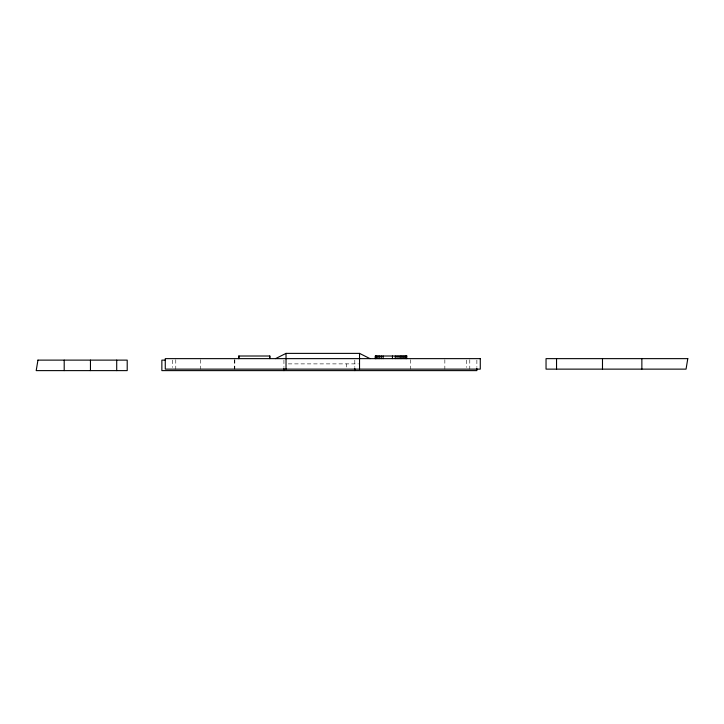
<?xml version="1.0" encoding="UTF-8"?>
<svg xmlns="http://www.w3.org/2000/svg" width="724" height="724" viewBox="0 0 724 724"><rect width="100%" height="100%" fill="white"/><g stroke="black" fill="none" stroke-linecap="round" stroke-linejoin="round"><path stroke-width="0.54" stroke-dasharray="3.62 2.71" d="M288.288 363.882L358.434 363.882M476.872 360.118L476.872 367.466M469.786 359.683L469.786 369.131M466.374 360.118L466.374 367.466M444.844 359.683L444.844 369.131M410.725 359.683L410.725 369.131M354.805 360.118L354.805 367.466M346.407 363.882L346.407 367.032M283.926 360.118L283.926 367.466M234.838 359.683L234.811 369.131M234.73 359.683L234.73 369.131M200.729 359.683L200.711 369.131M175.769 359.683L175.769 369.131M172.357 360.118L172.357 367.466"/><path stroke-width="1.09" d="M275.527 358.633L286.025 353.384L359.529 353.384L370.027 358.633M406.906 356.009L375.285 356.009L375.285 358.633M165.244 360.118L161.859 360.118L161.859 370.616L476.872 370.616L476.872 368.516M641.862 358.633L641.862 369.131M602.486 358.633L602.486 369.131M556.539 358.633L556.539 369.131M406.734 356.009L406.734 358.633M406.209 356.009L406.209 358.633M405.34 356.009L405.34 358.633M404.119 356.009L404.119 358.633M402.942 356.009L402.942 358.633M401.693 356.009L401.693 358.633M400.363 356.009L400.363 358.633M398.969 356.009L398.969 358.633M397.033 356.009L397.033 358.633M395.304 356.009L395.304 358.633M392.462 356.009L392.462 358.633M383.141 356.009L383.141 358.633M381.331 356.009L381.331 358.633M379.666 356.009L379.666 358.633M378.154 356.009L378.154 358.633M376.896 356.009L376.896 358.633M376 356.009L376 358.633M375.457 356.009L375.457 358.633M359.529 353.384L359.529 369.131M354.805 368.516L354.805 370.616M286.025 353.384L286.025 369.131M283.926 368.516L283.926 370.616M269.744 356.009L269.744 358.633L269.871 356.009L238.775 356.009L238.775 358.633M238.92 356.009L238.92 358.633M116.709 360.118L116.709 370.616M90.455 360.118L90.455 370.616M64.201 360.118L64.201 370.616M37.947 360.118L36.2 370.616L127.207 370.616L127.207 360.118L37.947 360.118M687.8 358.633L686.053 369.131L546.041 369.131L546.041 358.633L687.8 358.633M480.284 358.633L165.271 358.633L165.271 369.131L480.284 369.131L480.284 358.633"/></g></svg>
